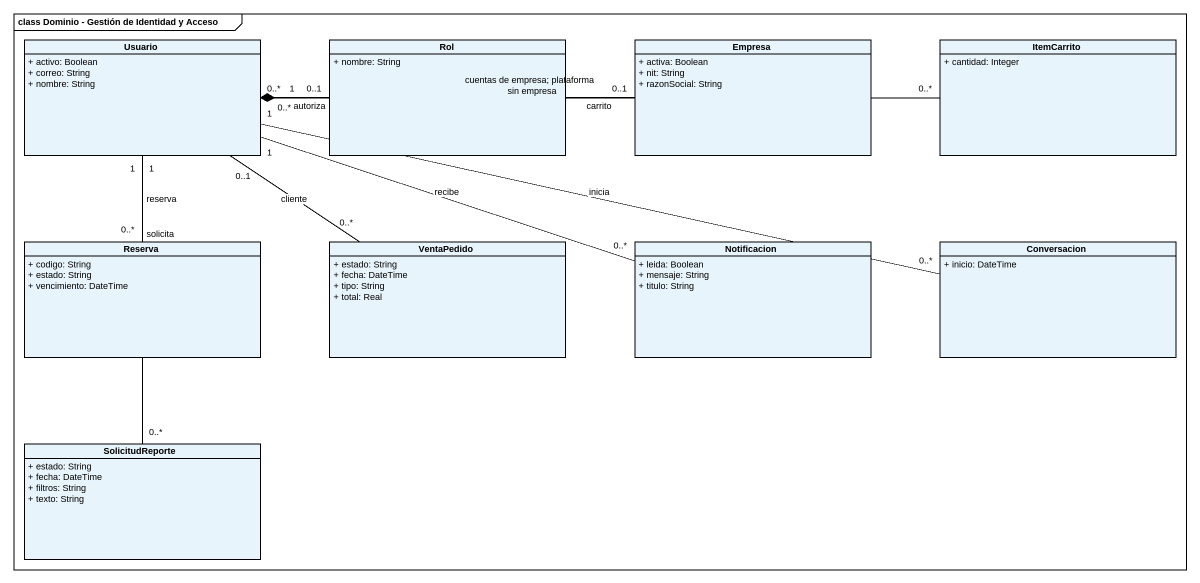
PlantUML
@startuml
mainframe class Dominio - Gestión de Identidad y Acceso
hide circle
hide empty members
skinparam classAttributeIconSize 0
class Usuario #E8F4FB {
  + activo: Boolean
  + correo: String
  + nombre: String
}
class Rol #E8F4FB {
  + nombre: String
}
class Empresa #E8F4FB {
  + activa: Boolean
  + nit: String
  + razonSocial: String
}
class ItemCarrito #E8F4FB {
  + cantidad: Integer
}
class Reserva #E8F4FB {
  + codigo: String
  + estado: String
  + vencimiento: DateTime
}
class VentaPedido #E8F4FB {
  + estado: String
  + fecha: DateTime
  + tipo: String
  + total: Real
}
class Notificacion #E8F4FB {
  + leida: Boolean
  + mensaje: String
  + titulo: String
}
class Conversacion #E8F4FB {
  + inicio: DateTime
}
class SolicitudReporte #E8F4FB {
  + estado: String
  + fecha: DateTime
  + filtros: String
  + texto: String
}
Usuario "1" *-right- "0..*" ItemCarrito : carrito
Usuario "1" -- "0..*" Reserva : reserva
Usuario "0..1" -- "0..*" VentaPedido : cliente
Usuario "1" -right- "0..*" Notificacion : recibe
Usuario "1" -right- "0..*" Conversacion : inicia
Usuario "1" -- "0..*" SolicitudReporte : solicita
Rol "0..1" -left- "0..*" Usuario : autoriza
Empresa "0..1" -left- "0..*" Usuario : cuentas de empresa; plataforma sin empresa
@enduml
